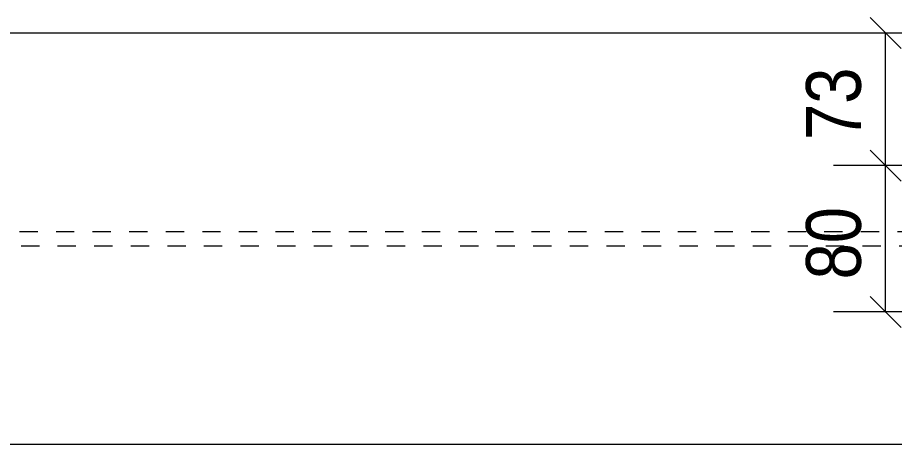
# Model space of a CAD drawing. Header units: millimetres. Extents: x 2 to 1174, y 1 to 825.
# Drawn here: x 895.44 to 943.37, y 574.19 to 597.53 of the extents above; entities that cross this region are included whole.
import ezdxf

# ---------------------------------------------------------------- set-up
doc = ezdxf.new("R2010")
doc.units = ezdxf.units.MM
doc.linetypes.add('XKITLINE00', pattern=[0])
doc.linetypes.add('XKITLINE01', pattern=[4, 1, -1, 1, -1])
doc.layers.add('Dimensions', color=7, linetype='Continuous', lineweight=0)
doc.layers.add('Part', color=2, linetype='Continuous', lineweight=0)
doc.styles.add('ARIAL', font='ARIAL.TTF')

# ---------------------------------------------------------------- blocks, each defined once
blk = doc.blocks.new('*A120')
at = {"layer": 'Part', "color": 2, "linetype": 'XKITLINE00', "lineweight": 0}
for p, q in [((1006.628, 596.686), (607.538, 596.686)), ((1006.628, 574.186), (607.538, 574.186))]:
    blk.add_line(p, q, dxfattribs=at)
blk = doc.blocks.new('*A131')
at = {"layer": 'Part', "color": 7, "linetype": 'XKITLINE01', "lineweight": 0}
for p, q in [((607.538, 585.836), (1006.628, 585.836)), ((1006.628, 585.036), (607.538, 585.036))]:
    blk.add_line(p, q, dxfattribs=at)
blk = doc.blocks.new('*A156')
at = {"layer": 'Part', "color": 7, "linetype": 'XKITLINE01', "lineweight": 0}
for p, q in [((995.324, 596.686), (607.538, 596.686)), ((995.324, 574.186), (607.538, 574.186))]:
    blk.add_line(p, q, dxfattribs=at)
blk = doc.blocks.new('*A331')
at = {"layer": 'Dimensions', "color": 7, "linetype": 'XKITLINE00', "lineweight": 0}
for p, q in [((942.038, 597.535), (943.735, 595.838)), ((992.549, 596.686), (940.036, 596.686)), ((942.886, 589.436), (942.886, 596.686)), ((942.038, 590.285), (943.735, 588.588)), ((992.549, 589.436), (940.036, 589.436))]:
    blk.add_line(p, q, dxfattribs=at)
at = {"layer": 'Dimensions', "color": 3}
for p in [(942.886, 596.686), (942.886, 589.436)]:
    blk.add_point(p, dxfattribs=at)
at = {"layer": 'Dimensions', "color": 3, "style": 'ARIAL', "width": 0.85}
blk.add_text('73', height=3, rotation=90.0002, dxfattribs=at).set_placement((941.536, 590.836))
blk = doc.blocks.new('*A371')
at = {"layer": 'Dimensions', "color": 7, "linetype": 'XKITLINE00', "lineweight": 0}
for p, q in [((942.038, 590.285), (943.735, 588.588)), ((992.549, 589.436), (940.036, 589.436)), ((942.886, 581.436), (942.886, 589.436)), ((942.038, 582.285), (943.735, 580.588)), ((992.549, 581.436), (940.036, 581.436))]:
    blk.add_line(p, q, dxfattribs=at)
at = {"layer": 'Dimensions', "color": 3}
for p in [(942.886, 589.436), (942.886, 581.436)]:
    blk.add_point(p, dxfattribs=at)
at = {"layer": 'Dimensions', "color": 3, "style": 'ARIAL', "width": 0.85}
blk.add_text('80', height=3, rotation=90.0002, dxfattribs=at).set_placement((941.536, 583.211))

msp = doc.modelspace()

# ---------------------------------------------------------------- block references
at = {"lineweight": 0}
for name in ['*A331', '*A120', '*A156', '*A371', '*A131']:
    msp.add_blockref(name, (0, 0), dxfattribs=at)

doc.saveas('drawing.dxf')
